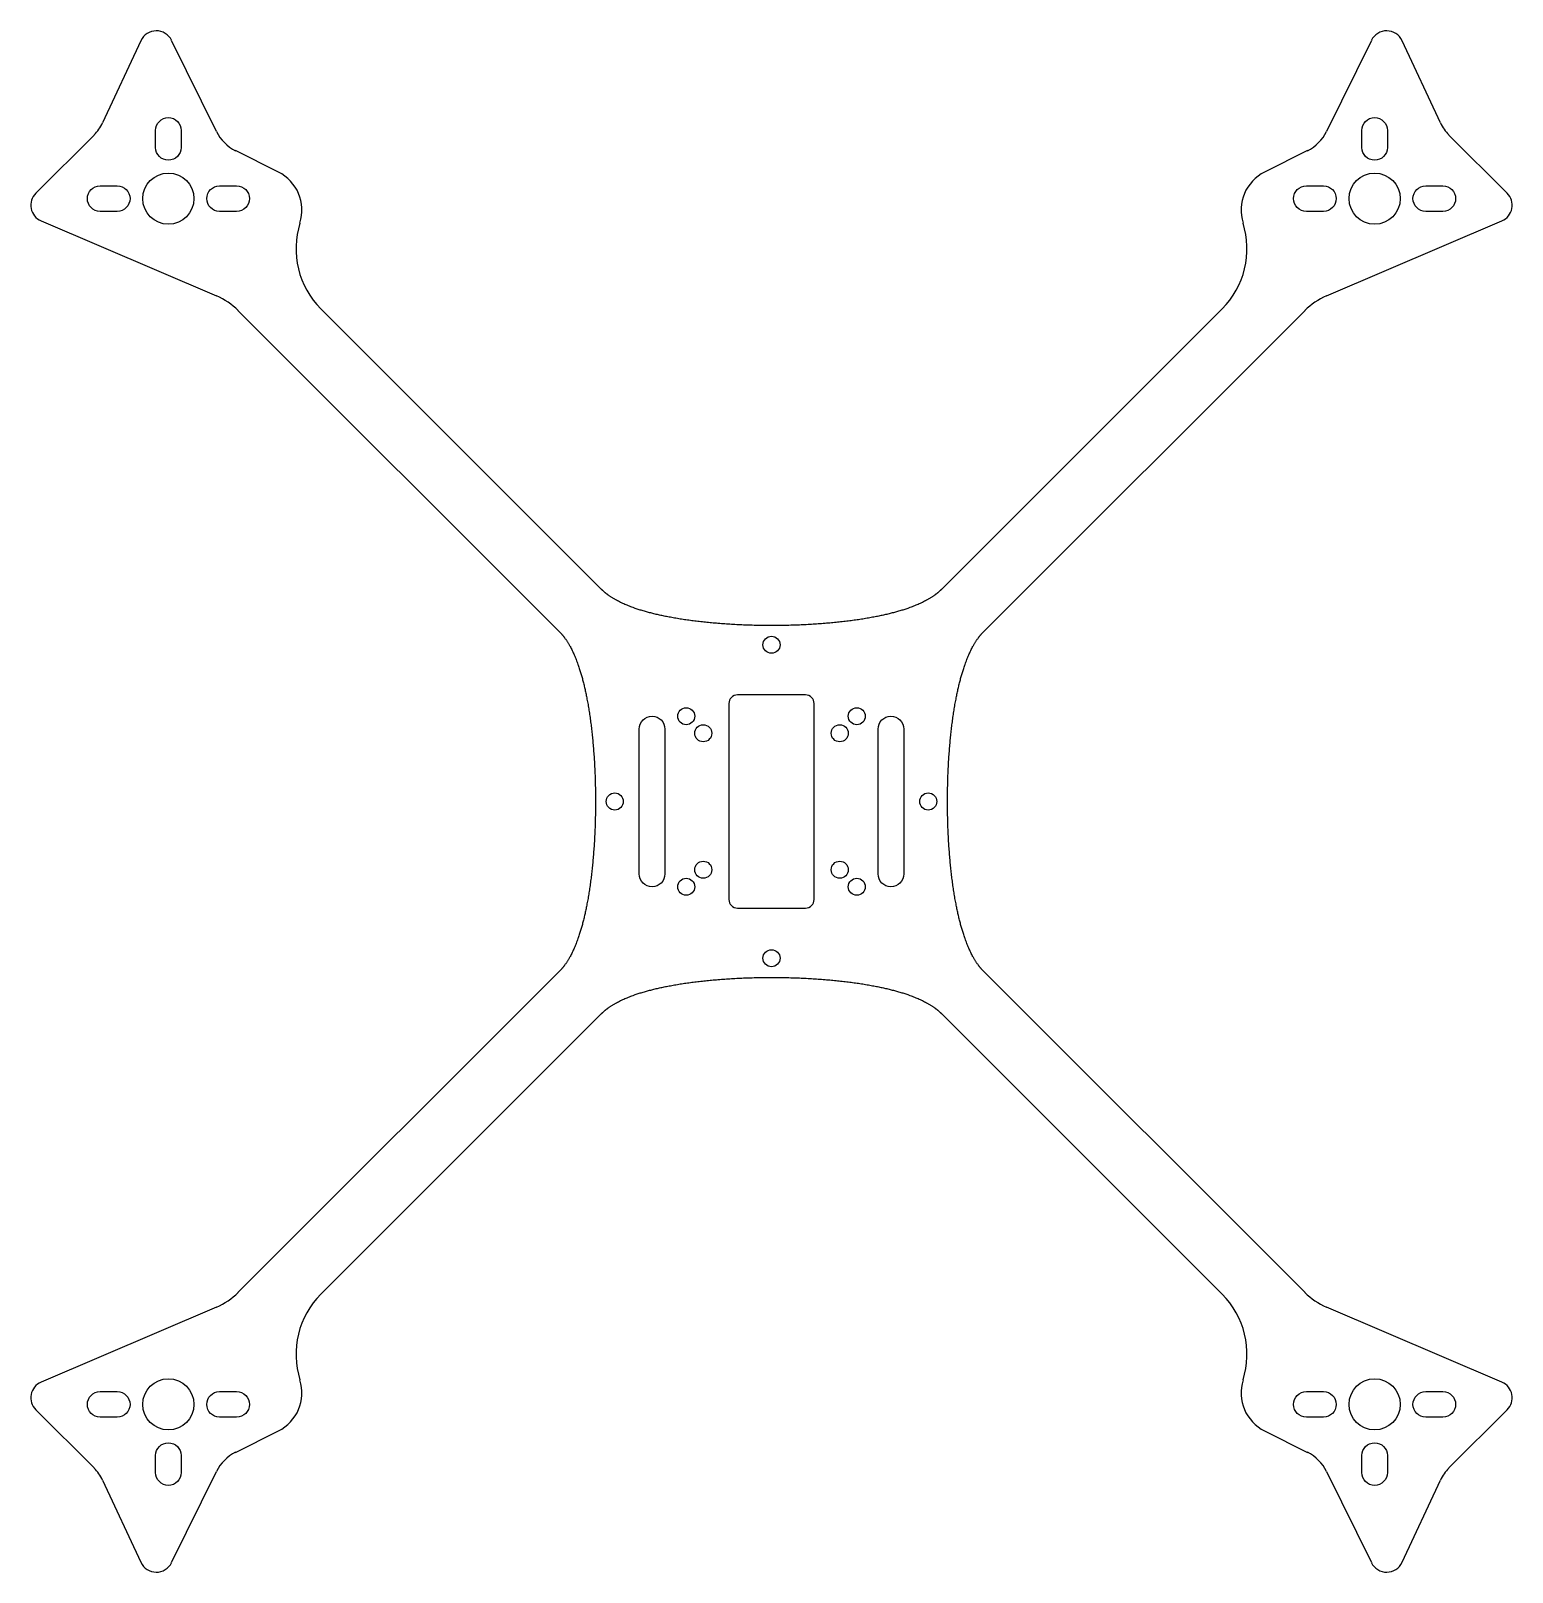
# Model space of a CAD drawing. Header units: millimetres. Extents: x -87 to 87, y -90 to 90.
import ezdxf

# ---------------------------------------------------------------- set-up
doc = ezdxf.new("R2010")
doc.units = ezdxf.units.MM
doc.layers.get('0').update_dxf_attribs({"linetype": 'CONTINUOUS'})

msp = doc.modelspace()

# ---------------------------------------------------------------- linework, layer by layer
for p, q in [((-73.94, 89.23), (-78.42, 79.6)), ((-65.07, 78.6), (-70.33, 89.27)), ((70.33, 89.27), (65.07, 78.6)), ((78.42, 79.6), (73.94, 89.23)), ((-79.42, 78.17), (-86.25, 71.34)), ((86.25, 71.34), (79.42, 78.17)), ((-57.81, 73.82), (-62.83, 76.34)), ((62.83, 76.34), (57.81, 73.82)), ((-85.62, 68.09), (-65.06, 59.3)), ((65.06, 59.3), (85.62, 68.09)), ((-62.55, 57.6), (-24.88, 19.93)), ((-19.93, 24.88), (-52.82, 57.77)), ((52.82, 57.77), (19.93, 24.88)), ((24.88, 19.93), (62.55, 57.6)), ((-24.88, -19.93), (-62.55, -57.6)), ((62.55, -57.6), (24.88, -19.93)), ((-52.82, -57.77), (-19.93, -24.88)), ((19.93, -24.88), (52.82, -57.77)), ((-65.06, -59.3), (-85.62, -68.09)), ((85.62, -68.09), (65.06, -59.3)), ((-86.25, -71.34), (-79.42, -78.17)), ((79.42, -78.17), (86.25, -71.34)), ((-62.83, -76.34), (-57.81, -73.82)), ((57.81, -73.82), (62.83, -76.34)), ((-70.33, -89.27), (-65.07, -78.6)), ((65.07, -78.6), (70.33, -89.27)), ((-78.42, -79.6), (-73.94, -89.23)), ((73.94, -89.23), (78.42, -79.6))]:
    msp.add_line(p, q)
for points in [[(-72.21, 78.71, -1), (-69.21, 78.71), (-69.21, 76.71, -1), (-72.21, 76.71)], [(69.21, 78.71, -1), (72.21, 78.71), (72.21, 76.71, -1), (69.21, 76.71)], [(-78.71, 69.21, -1), (-78.71, 72.21), (-76.71, 72.21, -1), (-76.71, 69.21)], [(-62.71, 72.21, -1), (-62.71, 69.21), (-64.71, 69.21, -1), (-64.71, 72.21)], [(62.71, 69.21, -1), (62.71, 72.21), (64.71, 72.21, -1), (64.71, 69.21)], [(78.71, 72.21, -1), (78.71, 69.21), (76.71, 69.21, -1), (76.71, 72.21)], [(-5, 11.5), (-5, -11.5, 0.414214), (-4, -12.5), (4, -12.5, 0.414214), (5, -11.5), (5, 11.5, 0.414214), (4, 12.5), (-4, 12.5, 0.414214)], [(-15.5, 8.5, -1), (-12.5, 8.5), (-12.5, -8.5, -1), (-15.5, -8.5)], [(12.5, 8.5, -1), (15.5, 8.5), (15.5, -8.5, -1), (12.5, -8.5)], [(-78.71, -72.21, -1), (-78.71, -69.21), (-76.71, -69.21, -1), (-76.71, -72.21)], [(-62.71, -69.21, -1), (-62.71, -72.21), (-64.71, -72.21, -1), (-64.71, -69.21)], [(62.71, -72.21, -1), (62.71, -69.21), (64.71, -69.21, -1), (64.71, -72.21)], [(78.71, -69.21, -1), (78.71, -72.21), (76.71, -72.21, -1), (76.71, -69.21)], [(-69.21, -78.71, -1), (-72.21, -78.71), (-72.21, -76.71, -1), (-69.21, -76.71)], [(72.21, -78.71, -1), (69.21, -78.71), (69.21, -76.71, -1), (72.21, -76.71)]]:
    msp.add_lwpolyline(points, format="xyb", close=True)
for centre, radius in [((-70.71, 70.71), 3), ((70.71, 70.71), 3), ((0, 18.38), 1), ((-10, 10), 1), ((10, 10), 1), ((-8, 8), 1), ((8, 8), 1), ((-18.38, 0), 1), ((18.38, 0), 1), ((-8, -8), 1), ((8, -8), 1), ((-10, -10), 1), ((10, -10), 1), ((0, -18.38), 1), ((-70.71, -70.71), 3), ((70.71, -70.71), 3)]:
    msp.add_circle(centre, radius)
for centre, radius, start, end in [((-72.12, 88.39), 2, 26.2122, 155.0419), ((72.12, 88.39), 2, 24.9581, 153.7878), ((-82.96, 81.71), 5, 315, 335.0419), ((82.96, 81.71), 5, 204.9581, 225), ((-60.59, 80.8), 5, 206.2122, 243.3585), ((60.59, 80.8), 5, 296.6415, 333.7878), ((-60.05, 69.35), 5, -17.495, 63.3585), ((60.05, 69.35), 5, 116.6415, 197.495), ((-84.84, 69.93), 2, 135, 246.8539), ((84.84, 69.93), 2, -66.8539, 45), ((-45.75, 64.84), 10, 162.505, 225), ((45.75, 64.84), 10, -45, 17.495), ((-68.2, 51.94), 8, 45, 66.8539), ((68.2, 51.94), 8, 113.1461, 135), ((-68.2, -51.94), 8, 293.1461, 315), ((-45.75, -64.84), 10, 135, 197.495), ((45.75, -64.84), 10, -17.495, 45), ((68.2, -51.94), 8, 225, 246.8539), ((-84.84, -69.93), 2, 113.1461, 225), ((-60.05, -69.35), 5, -63.3585, 17.495), ((60.05, -69.35), 5, 162.505, 243.3585), ((84.84, -69.93), 2, -45, 66.8539), ((-60.59, -80.8), 5, 116.6415, 153.7878), ((60.59, -80.8), 5, 26.2122, 63.3585), ((-82.96, -81.71), 5, 24.9581, 45), ((82.96, -81.71), 5, 135, 155.0419), ((-72.12, -88.39), 2, 204.9581, 333.7878), ((72.12, -88.39), 2, 206.2122, 335.0419)]:
    msp.add_arc(centre, radius, start, end)
for points in [[(19.93, 24.88), (19.58, 24.53), (18.77, 23.87), (17.21, 22.99), (14.47, 22.05), (10.17, 21.21), (5.24, 20.72), (0, 20.55), (-5.24, 20.72), (-10.17, 21.21), (-14.47, 22.05), (-17.21, 22.99), (-18.77, 23.87), (-19.58, 24.53), (-19.93, 24.88)], [(-24.88, 19.93), (-24.53, 19.58), (-23.87, 18.77), (-22.99, 17.21), (-22.05, 14.47), (-21.21, 10.17), (-20.72, 5.24), (-20.55, 0), (-20.72, -5.24), (-21.21, -10.17), (-22.05, -14.47), (-22.99, -17.21), (-23.87, -18.77), (-24.53, -19.58), (-24.88, -19.93)], [(24.88, -19.93), (24.53, -19.58), (23.87, -18.77), (22.99, -17.21), (22.05, -14.47), (21.21, -10.17), (20.72, -5.24), (20.55, 0), (20.72, 5.24), (21.21, 10.17), (22.05, 14.47), (22.99, 17.21), (23.87, 18.77), (24.53, 19.58), (24.88, 19.93)], [(-19.93, -24.88), (-19.58, -24.53), (-18.77, -23.87), (-17.21, -22.99), (-14.47, -22.05), (-10.17, -21.21), (-5.24, -20.72), (0, -20.55), (5.24, -20.72), (10.17, -21.21), (14.47, -22.05), (17.21, -22.99), (18.77, -23.87), (19.58, -24.53), (19.93, -24.88)]]:
    msp.add_open_spline(points, degree=5)

doc.saveas('drawing.dxf')
